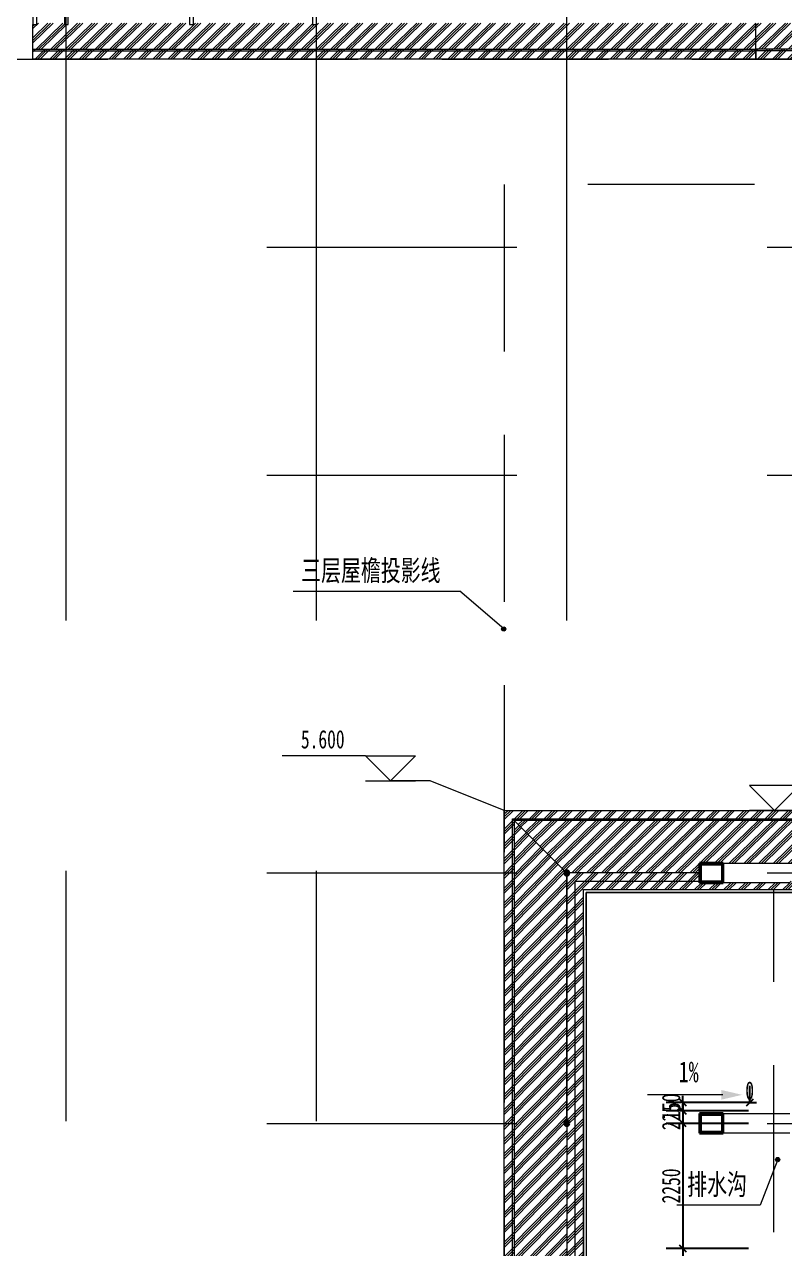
# Model space of a CAD drawing. Header units: millimetres. Extents: x 124696 to 347024, y 412631 to 564609.
# Drawn here: x 144420 to 158087, y 469852 to 491852 of the extents above; entities that cross this region are included whole.
import ezdxf

# ---------------------------------------------------------------- set-up
doc = ezdxf.new("R2010")
doc.units = ezdxf.units.MM
doc.header["$LTSCALE"] = 1500
doc.header["$MEASUREMENT"] = 0
doc.linetypes.add('二层平面图$0$IMPORT-216002', pattern=[3, 2, -1])
doc.linetypes.add('二层平面图$0$轴网线_12_3_3_3 mm', pattern=[21, 12, -3, 3, -3])
doc.layers.add('0-建筑底图', color=7, linetype='Continuous')
for name, color, linetype, lineweight in [('二层平面图$0$0-1', 7, 'Continuous', 5), ('二层平面图$0$A-ANNO-IDEN-LEVL', 3, 'Continuous', 15), ('二层平面图$0$A-FLOR-HRAL', 71, 'Continuous', 9), ('二层平面图$0$A-LINE', 7, 'Continuous', 9), ('二层平面图$0$A-LINE-1', 7, '二层平面图$0$IMPORT-216002', 9), ('二层平面图$0$A-WALL-CURT-STILE-2', 7, 'Continuous', 9), ('二层平面图$0$A-WALL-CURT-STILE-3', 7, 'Continuous', 9), ('二层平面图$0$ANNO-DIMS', 3, 'Continuous', 15), ('二层平面图$0$ANNO-DOTE-1', 10, '二层平面图$0$轴网线_12_3_3_3 mm', 15), ('二层平面图$0$ANNO-TEXT', 7, 'Continuous', 15), ('二层平面图$0$ANNO-TEXT-2', 210, 'Continuous', 15), ('二层平面图$0$FLOR', 91, 'Continuous', 9), ('二层平面图$0$FLOR-PATT', 99, 'Continuous', 9), ('二层平面图$0$S-BEAM', 4, 'Continuous', 9), ('二层平面图$0$S-BEAM-1', 7, 'Continuous', 9), ('二层平面图$0$S-BEAM-2', 130, 'Continuous', 35), ('二层平面图$0$S-COLU-1', 250, 'Continuous', 5), ('二层平面图$0$S-COLU-2', 130, 'Continuous', 35)]:
    doc.layers.add(name, color=color, linetype=linetype, lineweight=lineweight)
doc.styles.add('二层平面图$0$黑体', font='simhei.ttf', dxfattribs={"width": 0.7, "height": 375})
doc.styles.add('二层平面图$0$黑体_5', font='simhei.ttf', dxfattribs={"width": 0.7, "height": 330})
doc.dimstyles.new('二层平面图$0$直线_2_2mm_黑体_引线_文字在上', dxfattribs={"dimscale": 304.8, "dimtxt": 412.811453, "dimasz": 0.393701, "dimexe": 0.984252, "dimexo": 0.0625, "dimgap": 0.147638, "dimtad": 1, "dimdec": 0, "dimzin": 0, "dimdsep": 46, "dimtxsty": '二层平面图$0$黑体_5', "dimblk1": '二层平面图$0$_Oblique', "dimblk2": '二层平面图$0$_Oblique', "dimsah": 1, "dimcen": 0.09, "dimazin": 0, "dimtfac": 1, "dimtdec": 4, "dimtix": 1, "dimtmove": 0, "dimatfit": 3, "dimfxl": 3.937008, "dimfxlon": 1, "dimtvp": 1, "dimtolj": 1, "dimtzin": 0, "dimarcsym": 2})
pattern_1 = [(45, (0, 0), (-132.5825, 132.5825), []), (45, (46.88, 0), (0, 265.16504), []), (45, (-46.88, 0), (0, 265.16504), [])]

# ---------------------------------------------------------------- blocks, each defined once
blk = doc.blocks.new('二层平面图$0$S-梁-钢-箱形1 - _-300x350x14x14-2248699-104-2F')
at = {"layer": '二层平面图$0$S-BEAM-1'}
h = blk.add_hatch(color=256, dxfattribs=at)
h.paths.add_polyline_path([(11812, 15575), (11812, 15925), (11388, 15925), (11388, 15575)])
h.paths.add_polyline_path([(11792, 15589), (11408, 15589), (11408, 15911), (11792, 15911), (11792, 15614)])
for p, q in [((11812, 15925), (13012, 15925)), ((13012, 15575), (11812, 15575))]:
    blk.add_line(p, q, dxfattribs=at)
at = {"layer": '二层平面图$0$S-BEAM-2'}
for p, q in [((11812, 15925), (11388, 15925)), ((11388, 15925), (11388, 15575)), ((11408, 15589), (11408, 15911)), ((11408, 15911), (11792, 15911)), ((11792, 15911), (11792, 15589)), ((11812, 15575), (11812, 15925)), ((11388, 15575), (11812, 15575)), ((11792, 15589), (11408, 15589))]:
    blk.add_line(p, q, dxfattribs=at)
blk = doc.blocks.new('二层平面图$0$S-梁-钢-箱形1 - _-300x350x14x14-V45-104-2F')
at = {"layer": '二层平面图$0$S-BEAM-1'}
h = blk.add_hatch(color=256, dxfattribs=at)
h.paths.add_polyline_path([(11812, 20075), (11812, 20425), (11388, 20425), (11388, 20075)])
h.paths.add_polyline_path([(11408, 20089), (11408, 20411), (11792, 20411), (11792, 20089)])
for p, q in [((11812, 20425), (13249, 20425)), ((13012, 20075), (11812, 20075))]:
    blk.add_line(p, q, dxfattribs=at)
at = {"layer": '二层平面图$0$S-BEAM-2'}
for p, q in [((11812, 20425), (11388, 20425)), ((11388, 20425), (11388, 20075)), ((11408, 20089), (11408, 20411)), ((11408, 20411), (11792, 20411)), ((11792, 20411), (11792, 20089)), ((11812, 20075), (11812, 20425)), ((11388, 20075), (11812, 20075)), ((11792, 20089), (11408, 20089))]:
    blk.add_line(p, q, dxfattribs=at)
blk = doc.blocks.new('二层平面图$0$SHS-Structure-Center_rvt-1-104-2F')
at = {"layer": '二层平面图$0$S-COLU-1'}
for points in [[(9000, 20210), (9020, 20215), (9035, 20230), (9040, 20250), (9035, 20270), (9020, 20285), (9000, 20290), (8980, 20285), (8965, 20270), (8960, 20250), (8965, 20230), (8980, 20215)], [(9000, 15710), (9020, 15715), (9035, 15730), (9040, 15750), (9035, 15770), (9020, 15785), (9000, 15790), (8980, 15785), (8965, 15770), (8960, 15750), (8965, 15730), (8980, 15715)]]:
    blk.add_hatch(color=256, dxfattribs=at).paths.add_polyline_path(points)
at = {"layer": '二层平面图$0$S-COLU-2'}
for centre, start, end in [((9000, 20250), 0, 180), ((9000, 20250), 180, 0), ((9000, 15750), 0, 180), ((9000, 15750), 180, 0)]:
    blk.add_arc(centre, 40, start, end, dxfattribs=at)
at = {"layer": '二层平面图$0$S-BEAM'}
for name in ['二层平面图$0$S-梁-钢-箱形1 - _-300x350x14x14-V45-104-2F', '二层平面图$0$S-梁-钢-箱形1 - _-300x350x14x14-2248699-104-2F']:
    blk.add_blockref(name, (0, 0), dxfattribs=at)
blk = doc.blocks.new('二层平面图$0$顶部扶栏类型 - 顶部扶栏_内部_-1754637-104-2F')
at = {"layer": '二层平面图$0$A-FLOR-HRAL'}
for p, q in [((9300, 5625), (9300, 19125)), ((9350, 19125), (9350, 5625))]:
    blk.add_line(p, q, dxfattribs=at)
blk = doc.blocks.new('二层平面图$0$顶部扶栏类型 - 顶部扶栏_内部_-V1-104-2F')
at = {"layer": '二层平面图$0$A-FLOR-HRAL'}
for p, q in [((9300, 19125), (9300, 5625)), ((9350, 19125), (9350, 5625))]:
    blk.add_line(p, q, dxfattribs=at)
blk = doc.blocks.new('二层平面图$0$楼板 斜檐口 - 楼板 斜檐口-3571289-104-2F')
at = {"layer": '二层平面图$0$FLOR-PATT'}
h = blk.add_hatch(dxfattribs=at)
h.set_pattern_fill('FP_91', color=256, style=0, pattern_type=2)
h.set_pattern_definition([(44.366, (0, 1579.27), (-132.5827, 129.6791), []), (44.366, (46.88, 1579.27), (-0.0003, 259.3593), []), (44.366, (-46.88, 1579.27), (-0.0003, 259.3593), [])])
h.paths.add_polyline_path([(12400, 35055), (12400, 35525), (4500, 35525), (4500, 35500), (4430, 35500), (4430, 35525), (2285, 35525), (2285, 35500), (2215, 35500), (2215, 35525), (35, 35525), (35, 35500), (-35, 35500), (-35, 35525), (-530, 35525), (-530, 35500), (-600, 35500), (-600, 35055), (11343, 35055)])
h = blk.add_hatch(dxfattribs=at)
h.set_pattern_fill('FP_99', color=256, style=0, pattern_type=2)
h.set_pattern_definition([(44.366, (0, 1579.26), (-132.58266, 129.6791), []), (44.366, (46.88, 1579.26), (-0.0003, 259.3593), []), (44.366, (-46.88, 1579.26), (-0.0003, 259.3593), [])])
h.paths.add_polyline_path([(30371, 35055), (30555, 35055), (31000, 35500), (31000, 35525), (12400, 35525), (12400, 35055), (29254, 35055)])
h = blk.add_hatch(dxfattribs=at)
h.set_pattern_fill('FP_47', color=256, style=0, pattern_type=2)
h.set_pattern_definition(pattern_1)
h.paths.add_polyline_path([(11343, 35025), (12400, 35025), (12400, 35055), (-600, 35055), (-600, 35025), (9963, 35025)])
h = blk.add_hatch(dxfattribs=at)
h.set_pattern_fill('FP_47', color=256, style=0, pattern_type=2)
h.set_pattern_definition(pattern_1)
h.paths.add_polyline_path([(12400, 34875), (12400, 35025), (-600, 35025), (-600, 34875), (11343, 34875)])
h = blk.add_hatch(dxfattribs=at)
h.set_pattern_fill('FP_47', color=256, style=0, pattern_type=2)
h.set_pattern_definition(pattern_1)
h.paths.add_polyline_path([(16930, 21195), (16930, 21225), (16900, 21225), (16900, 21195), (16902, 21195)])
h.paths.add_polyline_path([(16900, 21375), (16930, 21375), (16930, 31375), (16900, 31375), (16900, 22216)])
h.paths.add_polyline_path([(16928, 31625), (16930, 31625), (16930, 32445), (30555, 32445), (30555, 35055), (12400, 35055), (12400, 35025), (30525, 35025), (30525, 32475), (16900, 32475), (16900, 31625)])
h = blk.add_hatch(dxfattribs=at)
h.set_pattern_fill('FP_47', color=256, style=0, pattern_type=2)
h.set_pattern_definition(pattern_1)
h.paths.add_polyline_path([(16762, 21195), (16900, 21195), (16900, 31375), (16750, 31375), (16750, 21195)])
h.paths.add_polyline_path([(16866, 31625), (16900, 31625), (16900, 32475), (30525, 32475), (30525, 35025), (12400, 35025), (12400, 34875), (30375, 34875), (30375, 32625), (16750, 32625), (16750, 31625)])
h = blk.add_hatch(dxfattribs=at)
h.set_pattern_fill('FP_47', color=256, style=0, pattern_type=2)
h.set_pattern_definition(pattern_1)
h.paths.add_polyline_path([(13025, 3375), (13025, 3525), (8025, 3525), (8025, 21225), (16930, 21225), (16930, 21375), (7875, 21375), (7875, 3375), (8582, 3375)])
h = blk.add_hatch(dxfattribs=at)
h.set_pattern_fill('FP_47', color=256, style=0, pattern_type=2)
h.set_pattern_definition(pattern_1)
h.paths.add_polyline_path([(8025, 3525), (13025, 3525), (13025, 3555), (8055, 3555), (8055, 21195), (16750, 21195), (16750, 21225), (8025, 21225), (8025, 3555)])
h.paths.add_polyline_path([(16900, 21195), (16930, 21195), (16930, 21225), (16900, 21223)])
h = blk.add_hatch(dxfattribs=at)
h.set_pattern_fill('FP_101', color=256, style=0, pattern_type=2)
h.set_pattern_definition([(45.628, (406.1, 0), (-129.7103, 132.5816), []), (45.628, (451.96, 0), (-0.0022, 265.1647), []), (45.628, (360.24, 0), (-0.0022, 265.1647), [])])
h.paths.add_polyline_path([(8055, 3555), (8973, 4473), (8965, 4480), (8960, 4500), (8965, 4520), (8980, 4535), (9000, 4540), (9000, 10085), (8980, 10090), (8965, 10105), (8960, 10125), (8965, 10145), (8980, 10160), (9000, 10165), (9000, 15710), (8980, 15715), (8965, 15730), (8960, 15750), (8965, 15770), (8980, 15785), (9000, 15790), (9000, 20210), (8980, 20215), (8965, 20230), (8960, 20250), (8965, 20270), (8973, 20277), (8055, 21195), (8055, 8069)])
h = blk.add_hatch(dxfattribs=at)
h.set_pattern_fill('FP_102', color=256, style=0, pattern_type=2)
h.set_pattern_definition([(44.372, (0, 847.89), (-132.5816, 129.7103), []), (44.372, (46.88, 847.89), (0.0022, 259.4191), []), (44.372, (-46.88, 847.89), (0.0022, 259.4191), [])])
h.paths.add_polyline_path([(15923, 20250), (15923, 20375), (17400, 20375), (17400, 20475), (17375, 20475), (17375, 20545), (17400, 20545), (17400, 20723), (16930, 21195), (8055, 21195), (8973, 20277), (8980, 20285), (9000, 20290), (9020, 20285), (9035, 20270), (9040, 20250), (11388, 20250), (11388, 20425), (13249, 20425), (13212, 20250), (13375, 20250), (13375, 20375), (13625, 20375), (13625, 20250), (15485, 20250)])
h.paths.add_polyline_path([(13387, 20250), (13613, 20250), (13613, 20363), (13387, 20363)])
h = blk.add_hatch(dxfattribs=at)
h.set_pattern_fill('FP_47', color=256, style=0, pattern_type=2)
h.set_pattern_definition(pattern_1)
h.paths.add_polyline_path([(11343, 4500), (11423, 4500), (11423, 4625), (13025, 4625), (13025, 4650), (9150, 4650), (9150, 20100), (11388, 20100), (11388, 20250), (9040, 20250), (9035, 20230), (9020, 20215), (9000, 20210), (9000, 15790), (9020, 15785), (9035, 15770), (9040, 15750), (9035, 15730), (9020, 15715), (9000, 15710), (9000, 10165), (9020, 10160), (9035, 10145), (9040, 10125), (9035, 10105), (9020, 10090), (9000, 10085), (9000, 4540), (9020, 4535), (9035, 4520), (9040, 4500), (9963, 4500)])
h.paths.add_polyline_path([(16312, 20100), (17400, 20100), (17400, 20125), (15923, 20125), (15923, 20250), (13625, 20250), (13625, 20125), (13375, 20125), (13375, 20250), (13212, 20250), (13212, 20100), (16277, 20100)])
h.paths.add_polyline_path([(13387, 20137), (13613, 20137), (13613, 20250), (13387, 20250), (13387, 20177)])
h = blk.add_hatch(dxfattribs=at)
h.set_pattern_fill('FP_47', color=256, style=0, pattern_type=2)
h.set_pattern_definition(pattern_1)
h.paths.add_polyline_path([(9150, 4650), (13025, 4650), (13025, 4725), (13000, 4725), (13000, 4795), (13025, 4795), (13025, 4800), (9300, 4800), (9300, 19950), (17400, 19950), (17400, 19975), (17375, 19975), (17375, 20025), (17400, 20025), (17400, 20100), (13012, 20100), (13012, 20075), (11388, 20075), (11388, 20100), (9150, 20100), (9150, 5239)])
at = {"layer": '二层平面图$0$A-LINE'}
for p, q in [((-600, 35055), (-600, 35500)), ((12400, 35055), (12400, 35525)), ((-600, 35025), (-600, 35055)), ((-600, 35055), (12400, 35055)), ((-600, 34875), (-600, 35025)), ((-600, 35025), (12400, 35025)), ((12400, 35055), (12400, 35025)), ((12400, 35025), (12400, 35055)), ((30555, 35055), (12400, 35055)), ((12400, 35025), (12400, 34875)), ((12400, 34875), (12400, 35025)), ((30525, 35025), (12400, 35025)), ((12400, 34875), (-600, 34875)), ((30375, 34875), (12400, 34875)), ((7875, 3375), (7875, 21375)), ((7875, 21375), (16930, 21375)), ((8025, 3525), (8025, 21225)), ((8025, 21225), (16930, 21225)), ((8055, 21195), (8055, 3555)), ((16930, 21195), (8055, 21195)), ((9150, 4650), (9150, 20100)), ((9150, 20100), (11388, 20100))]:
    blk.add_line(p, q, dxfattribs=at)
at = {"layer": '二层平面图$0$FLOR'}
for p, q in [((8973, 20277), (8055, 21195)), ((11388, 20250), (9040, 20250)), ((9000, 20210), (9000, 15790)), ((9000, 15710), (9000, 10165))]:
    blk.add_line(p, q, dxfattribs=at)
blk = doc.blocks.new('二层平面图$0$顶部扶栏类型 - 顶部扶栏_内部_-5227892-104-2F')
at = {"layer": '二层平面图$0$A-FLOR-HRAL'}
for p, q in [((10125, 19950), (17400, 19950)), ((17400, 19900), (10125, 19900)), ((17400, 19950), (17400, 19900))]:
    blk.add_line(p, q, dxfattribs=at)
blk = doc.blocks.new('二层平面图$0$顶部扶栏类型 - 顶部扶栏_内部_-V151-104-2F')
at = {"layer": '二层平面图$0$A-FLOR-HRAL'}
for p, q in [((10125, 19950), (17400, 19950)), ((10125, 19900), (17400, 19900)), ((17400, 19950), (17400, 19900))]:
    blk.add_line(p, q, dxfattribs=at)
blk = doc.blocks.new('二层平面图$0$顶部扶栏类型 - 顶部扶栏_内部_-5228065-104-2F')
at = {"layer": '二层平面图$0$A-FLOR-HRAL'}
for p, q in [((9300, 19125), (9300, 19950)), ((9300, 19950), (10125, 19950)), ((9350, 19900), (9350, 19125)), ((10125, 19900), (9350, 19900))]:
    blk.add_line(p, q, dxfattribs=at)
blk = doc.blocks.new('二层平面图$0$顶部扶栏类型 - 顶部扶栏_内部_-V152-104-2F')
at = {"layer": '二层平面图$0$A-FLOR-HRAL'}
for p, q in [((9300, 19950), (10125, 19950)), ((9300, 19125), (9300, 19950)), ((9350, 19900), (10125, 19900)), ((9350, 19125), (9350, 19900))]:
    blk.add_line(p, q, dxfattribs=at)
blk = doc.blocks.new('二层平面图$0$矩形竖梃 - 幕墙龙骨_70_250-11359362-104-2F')
at = {"layer": '二层平面图$0$A-WALL-CURT-STILE-3'}
for p, q in [((0, 25), (-70, 25)), ((-70, 25), (-70, -225)), ((0, -225), (0, 25)), ((-70, -225), (0, -225))]:
    blk.add_line(p, q, dxfattribs=at)
blk = doc.blocks.new('二层平面图$0$矩形竖梃 - 幕墙龙骨_70_250-12502481-104-2F')
at = {"layer": '二层平面图$0$A-WALL-CURT-STILE-3'}
for p, q in [((-35, 25), (35, 25)), ((-35, -225), (-35, 25)), ((35, 25), (35, -225)), ((35, -225), (-35, -225))]:
    blk.add_line(p, q, dxfattribs=at)
blk = doc.blocks.new('二层平面图$0$矩形竖梃 - 幕墙龙骨_70_250-7146689-104-2F')
at = {"layer": '二层平面图$0$A-WALL-CURT-STILE-3'}
for p, q in [((-70, 25), (0, 25)), ((-70, -225), (-70, 25)), ((0, 25), (0, -225)), ((0, -225), (-70, -225))]:
    blk.add_line(p, q, dxfattribs=at)
blk = doc.blocks.new('二层平面图$0$00_引注_规范_ - 00_引注_规范_-5754764-104-2F')
at = {"layer": '二层平面图$0$ANNO-TEXT'}
for p, q in [((0, 0), (15, 0)), ((15, 0), (20, 0))]:
    blk.add_line(p, q, dxfattribs=at)
blk = doc.blocks.new('二层平面图$0$00_引注_规范_ - 00_引注_规范_-5955450-104-2F')
at = {"layer": '二层平面图$0$ANNO-TEXT'}
for p, q in [((0, 0), (5, 0)), ((5, 0), (10, 0))]:
    blk.add_line(p, q, dxfattribs=at)
blk = doc.blocks.new('二层平面图$0$符号排水箭头_虚线 - 排水箭头-5936943-104-2F')
at = {"layer": '二层平面图$0$ANNO-TEXT'}
blk.add_hatch(color=256, dxfattribs=at).paths.add_polyline_path([(2.5, -0.58), (0, 0), (2.5, 0.58)])
at = {"layer": '二层平面图$0$ANNO-TEXT-2'}
blk.add_line((2.34, 0), (11.34, 0), dxfattribs=at)
blk = doc.blocks.new('二层平面图$0$_Oblique')
at = {"color": 0, "linetype": 'ByBlock', "lineweight": -2}
blk.add_line((-0.5, -0.5), (0.5, 0.5), dxfattribs=at)
blk = doc.blocks.new('*D2381')
at = {"layer": '二层平面图$0$ANNO-DIMS', "color": 0, "lineweight": -2, "transparency": 16777216}
for q in [(12288, 16425), (12288, 16425), (12168, 16125), (12408, 16125)]:
    blk.add_line((12288, 16125), q, dxfattribs=at)
at = {"layer": '二层平面图$0$ANNO-DIMS', "color": 0, "lineweight": -2, "transparency": 16777216, "xscale": 120, "yscale": 120, "zscale": 120}
blk.add_blockref('二层平面图$0$_Oblique', (12288, 16125), dxfattribs=at)
at = {"layer": '二层平面图$0$ANNO-DIMS', "color": 0, "lineweight": -2, "transparency": 16777216, "xscale": 120, "yscale": 120, "zscale": 120, "rotation": 180}
blk.add_blockref('二层平面图$0$_Oblique', (12288, 16125), dxfattribs=at)
at = {"layer": '二层平面图$0$ANNO-DIMS', "color": 0, "transparency": 16777216, "insert": (12288, 16337), "char_height": 330, "width": 201.61, "attachment_point": 5, "style": '二层平面图$0$黑体_5'}
blk.add_mtext('\\A1;0', dxfattribs=at)
blk = doc.blocks.new('*D2382')
at = {"layer": '二层平面图$0$ANNO-DIMS', "color": 0, "lineweight": -2, "transparency": 16777216}
for p, q in [((12268, 16125), (10788, 16125)), ((11088, 16125), (11088, 16245)), ((11088, 16125), (11088, 15975)), ((12268, 15975), (10788, 15975)), ((11088, 15975), (11088, 15855))]:
    blk.add_line(p, q, dxfattribs=at)
at = {"layer": '二层平面图$0$ANNO-DIMS', "color": 0, "lineweight": -2, "transparency": 16777216, "xscale": 120, "yscale": 120, "zscale": 120}
for p, rotation in [((11088, 16125), 270), ((11088, 15975), 90)]:
    blk.add_blockref('二层平面图$0$_Oblique', p, dxfattribs=dict(at, rotation=rotation))
at = {"layer": '二层平面图$0$ANNO-DIMS', "color": 0, "transparency": 16777216, "insert": (10876, 16050), "char_height": 330, "width": 604.82, "attachment_point": 5, "rotation": 90, "style": '二层平面图$0$黑体_5'}
blk.add_mtext('\\A1;150', dxfattribs=at)
blk = doc.blocks.new('*D2383')
at = {"layer": '二层平面图$0$ANNO-DIMS', "color": 0, "lineweight": -2, "transparency": 16777216}
for p, q in [((11088, 15975), (11088, 16095)), ((12268, 15975), (10788, 15975)), ((11088, 15975), (11088, 15750)), ((12268, 15750), (10788, 15750)), ((11088, 15750), (11088, 15630))]:
    blk.add_line(p, q, dxfattribs=at)
at = {"layer": '二层平面图$0$ANNO-DIMS', "color": 0, "lineweight": -2, "transparency": 16777216, "xscale": 120, "yscale": 120, "zscale": 120}
for p, rotation in [((11088, 15975), 270), ((11088, 15750), 90)]:
    blk.add_blockref('二层平面图$0$_Oblique', p, dxfattribs=dict(at, rotation=rotation))
at = {"layer": '二层平面图$0$ANNO-DIMS', "color": 0, "transparency": 16777216, "insert": (10878, 15862), "char_height": 330, "width": 604.82, "attachment_point": 5, "rotation": 90, "style": '二层平面图$0$黑体_5'}
blk.add_mtext('\\A1;225', dxfattribs=at)
blk = doc.blocks.new('*D2384')
at = {"layer": '二层平面图$0$ANNO-DIMS', "color": 0, "lineweight": -2, "transparency": 16777216}
for p, q in [((12268, 15750), (10788, 15750)), ((11088, 15750), (11088, 13500)), ((12268, 13500), (10788, 13500))]:
    blk.add_line(p, q, dxfattribs=at)
at = {"layer": '二层平面图$0$ANNO-DIMS', "color": 0, "lineweight": -2, "transparency": 16777216, "xscale": 120, "yscale": 120, "zscale": 120}
for p, rotation in [((11088, 15750), 90), ((11088, 13500), 270)]:
    blk.add_blockref('二层平面图$0$_Oblique', p, dxfattribs=dict(at, rotation=rotation))
at = {"layer": '二层平面图$0$ANNO-DIMS', "color": 0, "transparency": 16777216, "insert": (10876, 14625), "char_height": 330, "width": 806.42, "attachment_point": 5, "rotation": 90, "style": '二层平面图$0$黑体_5'}
blk.add_mtext('\\A1;2250', dxfattribs=at)
blk = doc.blocks.new('*D2385')
at = {"layer": '二层平面图$0$ANNO-DIMS', "color": 0, "lineweight": -2, "transparency": 16777216}
for p, q in [((12268, 13500), (10788, 13500)), ((11088, 13500), (11088, 11250)), ((12268, 11250), (10788, 11250))]:
    blk.add_line(p, q, dxfattribs=at)
at = {"layer": '二层平面图$0$ANNO-DIMS', "color": 0, "lineweight": -2, "transparency": 16777216, "xscale": 120, "yscale": 120, "zscale": 120}
for p, rotation in [((11088, 13500), 90), ((11088, 11250), 270)]:
    blk.add_blockref('二层平面图$0$_Oblique', p, dxfattribs=dict(at, rotation=rotation))
at = {"layer": '二层平面图$0$ANNO-DIMS', "color": 0, "transparency": 16777216, "insert": (10876, 12375), "char_height": 330, "width": 806.42, "attachment_point": 5, "rotation": 90, "style": '二层平面图$0$黑体_5'}
blk.add_mtext('\\A1;2250', dxfattribs=at)
blk = doc.blocks.new('二层平面图$0$高程点 - 高程点符号-322107-104-2F')
at = {"layer": '二层平面图$0$A-ANNO-IDEN-LEVL'}
for p, q in [((-3, 3), (-13, 3)), ((-3, 3), (3, 3)), ((0, 0), (-3, 3)), ((0, 0), (3, 3)), ((-3, 0), (2.99, 0))]:
    blk.add_line(p, q, dxfattribs=at)
blk = doc.blocks.new('二层平面图')
at = {"layer": '二层平面图$0$ANNO-TEXT'}
h = blk.add_hatch(color=8, dxfattribs=at)
edge = h.paths.add_edge_path()
edge.add_arc((7865.8, 24635.4), 37.5, 0, 360)
h = blk.add_hatch(color=8, dxfattribs=at)
edge = h.paths.add_edge_path()
edge.add_arc((12792.2, 15098.5), 37.5, 0, 360)
at = {"layer": '二层平面图$0$A-ANNO-IDEN-LEVL', "color": 8}
for p, q in [((6542.8, 21904.1), (5831.3, 21904.1)), ((7875, 21375), (6542.8, 21904.1)), ((12212.5, 21375), (12431.4, 21375)), ((12431.4, 21375), (12735.3, 21375))]:
    blk.add_line(p, q, dxfattribs=at)
at = {"layer": '二层平面图$0$A-LINE-1', "color": 8}
for p, q in [((-6750, 34875.4), (21375, 34875.4)), ((21375, 32625), (7875, 32625)), ((7875, 32625), (7875, 3375)), ((12725, 4795), (12725, 19950)), ((12725, 19950), (13025, 19950))]:
    blk.add_line(p, q, dxfattribs=at)
at = {"layer": '二层平面图$0$ANNO-DOTE-1', "color": 8}
for p, q in [((0, -6710.3), (0, 106757.2)), ((4500, -6710.3), (4500, 106757.2)), ((9000, -6710.3), (9000, 106757.2)), ((-18896.2, 31500), (161528.2, 31500)), ((-18896.2, 27400), (161528.2, 27400)), ((-18896.2, 20250), (161528.2, 20250)), ((-18896.2, 15750), (161528.2, 15750))]:
    blk.add_line(p, q, dxfattribs=at)
at = {"layer": '二层平面图$0$ANNO-TEXT', "color": 8}
for p, q in [((7865.8, 24635.4), (7078.1, 25312.4)), ((12792.2, 15098.5), (12475.6, 14278.7))]:
    blk.add_line(p, q, dxfattribs=at)
for centre in [(7865.8, 24635.4), (12792.2, 15098.5)]:
    blk.add_circle(centre, 37.5, dxfattribs=at)
at = {"layer": '二层平面图$0$0-1', "color": 8}
blk.add_blockref('二层平面图$0$SHS-Structure-Center_rvt-1-104-2F', (0, 0), dxfattribs=at)
at = {"layer": '二层平面图$0$A-ANNO-IDEN-LEVL', "color": 8, "xscale": 149.9999999999999, "yscale": 149.9999999999999, "zscale": 149.9999999999999}
blk.add_blockref('二层平面图$0$高程点 - 高程点符号-322107-104-2F', (5831.3, 21904.1), dxfattribs=at)
at = {"layer": '二层平面图$0$A-ANNO-IDEN-LEVL', "color": 8, "extrusion": (0, 0, -1), "xscale": 149.9999999999999, "yscale": 149.9999999999999, "zscale": 149.9999999999999}
blk.add_blockref('二层平面图$0$高程点 - 高程点符号-322107-104-2F', (-12735.3, 21375), dxfattribs=at)
at = {"layer": '二层平面图$0$A-FLOR-HRAL', "color": 8}
for name in ['二层平面图$0$顶部扶栏类型 - 顶部扶栏_内部_-5228065-104-2F', '二层平面图$0$顶部扶栏类型 - 顶部扶栏_内部_-V152-104-2F', '二层平面图$0$顶部扶栏类型 - 顶部扶栏_内部_-5227892-104-2F', '二层平面图$0$顶部扶栏类型 - 顶部扶栏_内部_-V151-104-2F', '二层平面图$0$顶部扶栏类型 - 顶部扶栏_内部_-1754637-104-2F', '二层平面图$0$顶部扶栏类型 - 顶部扶栏_内部_-V1-104-2F']:
    blk.add_blockref(name, (0, 0), dxfattribs=at)
at = {"layer": '二层平面图$0$A-LINE', "color": 8}
blk.add_blockref('二层平面图$0$楼板 斜檐口 - 楼板 斜檐口-3571289-104-2F', (0, 0), dxfattribs=at)
at = {"layer": '二层平面图$0$A-WALL-CURT-STILE-2', "color": 8, "rotation": 180}
blk.add_blockref('二层平面图$0$矩形竖梃 - 幕墙龙骨_70_250-11359362-104-2F', (-600, 35525), dxfattribs=at)
at = {"layer": '二层平面图$0$A-WALL-CURT-STILE-2', "color": 8, "extrusion": (0, 0, -1), "rotation": 180}
for name, p in [('二层平面图$0$矩形竖梃 - 幕墙龙骨_70_250-12502481-104-2F', (0, 35525)), ('二层平面图$0$矩形竖梃 - 幕墙龙骨_70_250-12502481-104-2F', (-2250, 35525)), ('二层平面图$0$矩形竖梃 - 幕墙龙骨_70_250-7146689-104-2F', (-4500, 35525))]:
    blk.add_blockref(name, p, dxfattribs=at)
at = {"layer": '二层平面图$0$ANNO-TEXT', "color": 8, "xscale": 150, "yscale": 150, "zscale": 150}
blk.add_blockref('二层平面图$0$00_引注_规范_ - 00_引注_规范_-5754764-104-2F', (4078.1, 25312.4), dxfattribs=at)
at = {"layer": '二层平面图$0$ANNO-TEXT', "color": 8, "xscale": 150, "yscale": 150, "zscale": 150, "rotation": 180}
for name, p in [('二层平面图$0$符号排水箭头_虚线 - 排水箭头-5936943-104-2F', (12154.1, 16262.3)), ('二层平面图$0$00_引注_规范_ - 00_引注_规范_-5955450-104-2F', (12475.6, 14278.7))]:
    blk.add_blockref(name, p, dxfattribs=at)
at = {"layer": '二层平面图$0$A-ANNO-IDEN-LEVL', "color": 8, "insert": (4218.5, 22818.5), "char_height": 330, "width": 990.683, "attachment_point": 1, "line_spacing_factor": 0.872751, "style": '二层平面图$0$黑体_5'}
blk.add_mtext('5.600', dxfattribs=at)
at = {"layer": '二层平面图$0$ANNO-TEXT', "color": 8, "char_height": 375, "attachment_point": 1, "style": '二层平面图$0$黑体'}
for s, insert, width in [('三层屋檐投影线', (4223.1, 25874.2), 3299.746), ('1%', (11012.8, 16864.6), 471.392), ('排水沟', (11164.1, 14840.5), 1414.177)]:
    blk.add_mtext(s, dxfattribs=dict(at, insert=insert, width=width))
at = {"layer": '二层平面图$0$ANNO-DIMS', "color": 8}
dim = blk.add_linear_dim(base=(12287.5130457, 16125), p1=(12287.5130457, 16125), p2=(12287.5130457, 16125), dimstyle='二层平面图$0$直线_2_2mm_黑体_引线_文字在上', override={"dimpost": '<>', "dimfxl": 0}, dxfattribs=at)
dim.commit()
dim.dimension.update_dxf_attribs({"geometry": '*D2381', "text_midpoint": (12287.5130457, 16336.8539326)})
for base, p1, p2, override, picture, middle in [((11087.5, 15975), (12287.5, 16125), (12287.5, 15975), {"dimpost": '<>', "dimfxl": 150}, '*D2382', (10875.7, 16050)), ((11087.5, 15750), (12287.5, 15975), (12287.5, 15750), {"dimpost": '<>', "dimfxl": 225}, '*D2383', (10877.5, 15862.5)), ((11087.5, 13500), (12287.5, 15750), (12287.5, 13500), {"dimpost": '<>', "dimfxl": 2250}, '*D2384', (10875.7, 14625)), ((11087.5, 11250), (12287.5, 13500), (12287.5, 11250), {"dimpost": '<>', "dimfxl": 2250}, '*D2385', (10875.7, 12375))]:
    dim = blk.add_linear_dim(base=base, p1=p1, p2=p2, angle=90, dimstyle='二层平面图$0$直线_2_2mm_黑体_引线_文字在上', override=override, dxfattribs=at)
    dim.commit()
    dim.dimension.update_dxf_attribs({"geometry": picture, "text_midpoint": middle})

msp = doc.modelspace()

# ---------------------------------------------------------------- block references
at = {"layer": '0-建筑底图'}
msp.add_blockref('二层平面图', (145172, 456352), dxfattribs=at)

doc.saveas('drawing.dxf')
